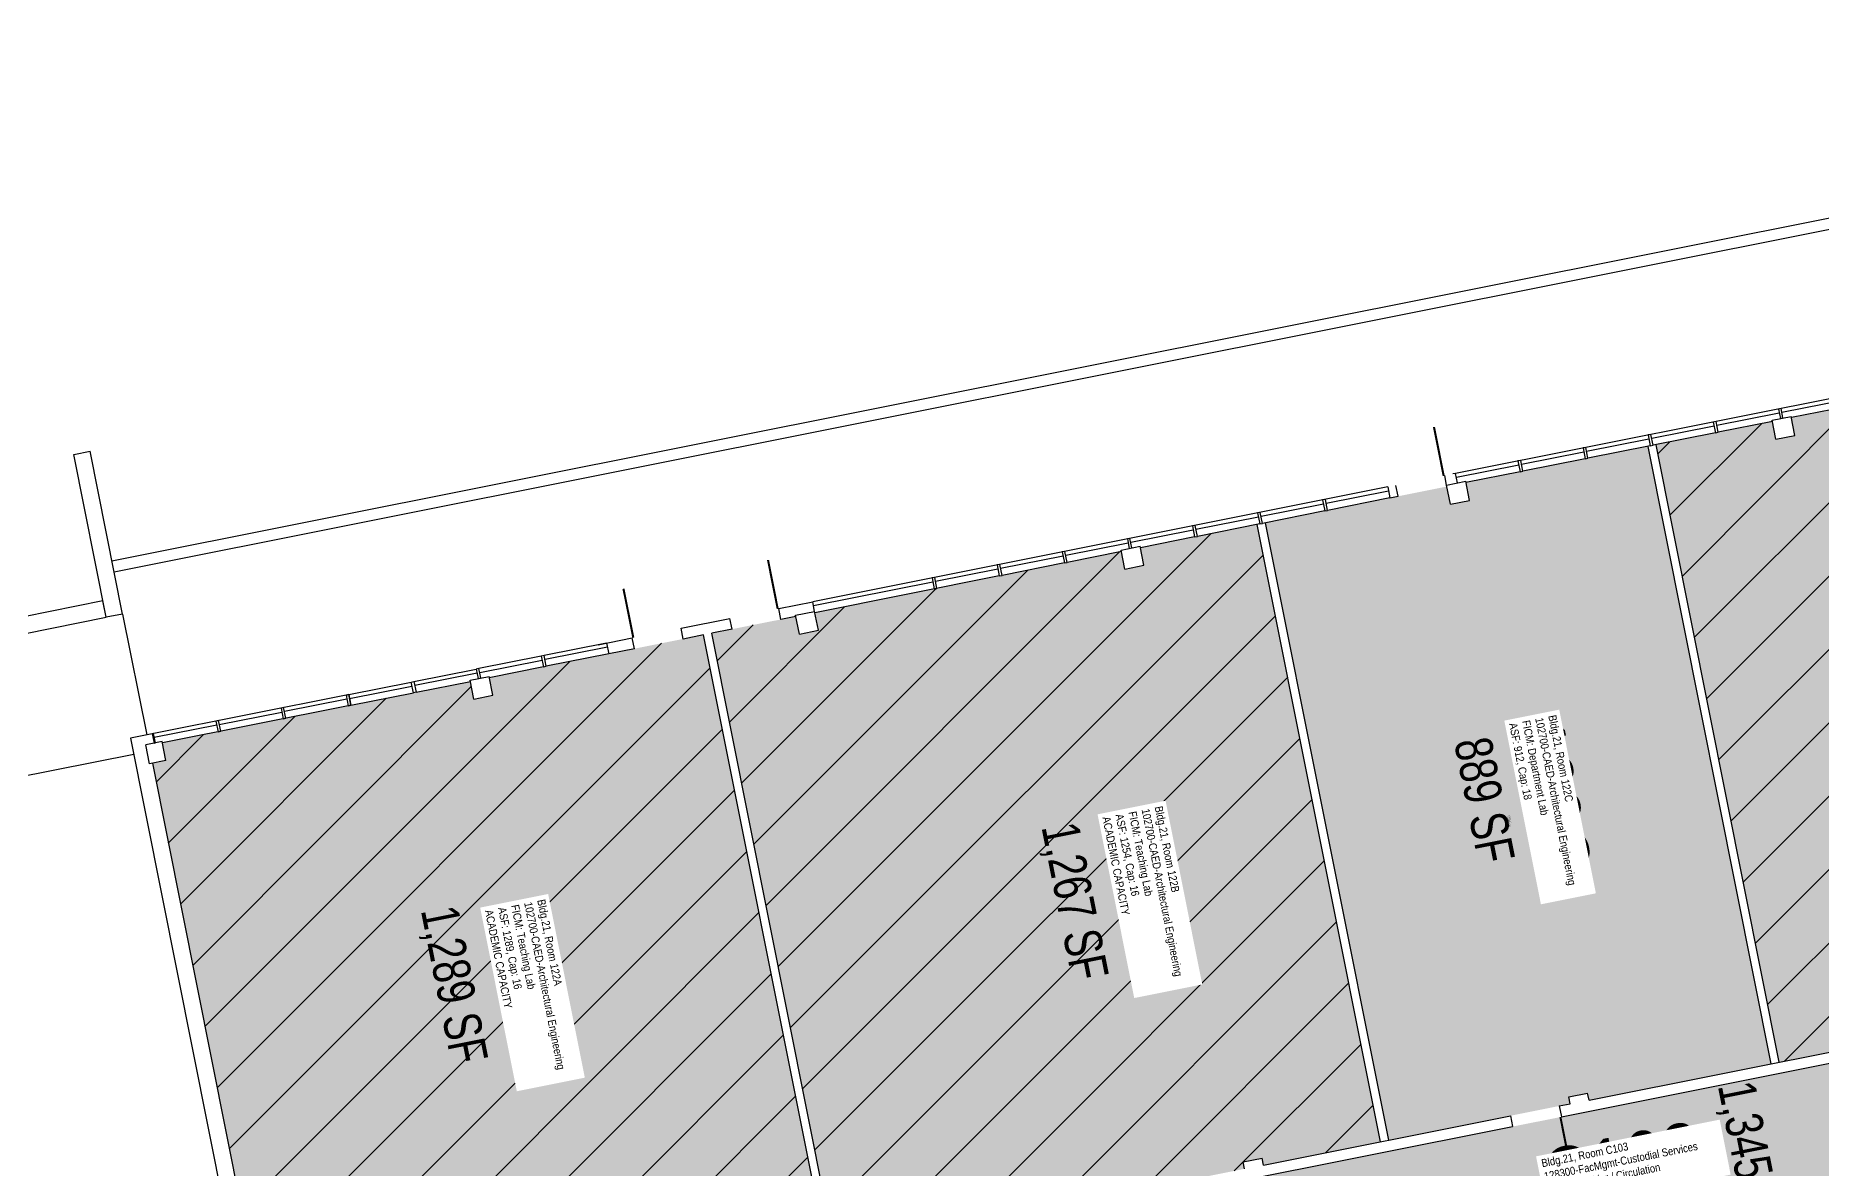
# Model space of a CAD drawing. Header units: inches. Extents: x 69202442 to 69207493, y 27670084 to 27674212.
# Drawn here: x 69204901 to 69206192, y 27673394 to 27674212 of the extents above; entities that cross this region are included whole.
import ezdxf
from ezdxf.enums import TextEntityAlignment as Align

# ---------------------------------------------------------------- set-up
doc = ezdxf.new("R2010")
doc.units = ezdxf.units.IN
doc.header["$LTSCALE"] = 10
doc.header["$MEASUREMENT"] = 0
for name, color, linetype in [('A-DOOR', 2, 'CONTINUOUS'), ('A-GLAZ', 1, 'CONTINUOUS'), ('A-IDEN-RNUM', 7, 'CONTINUOUS'), ('A-IDEN-SNUM', 4, 'CONTINUOUS'), ('A-IDEN-VNUM', 4, 'CONTINUOUS'), ('A-SITE', 3, 'CONTINUOUS'), ('A-WALL', 5, 'CONTINUOUS'), ('AREA-TEXT', 3, 'CONTINUOUS'), ('Rooms-Capacity', 4, 'CONTINUOUS'), ('Rooms-Category-Color', 7, 'CONTINUOUS'), ('Rooms-College-Color', 7, 'CONTINUOUS'), ('Rooms-Department-Color', 7, 'CONTINUOUS'), ('Rooms-Division-Color', 7, 'CONTINUOUS'), ('Rooms-Information', 7, 'CONTINUOUS')]:
    doc.layers.add(name, color=color, linetype=linetype)
doc.styles.add('CP_AREA', font='arial.ttf', dxfattribs={"height": 15})
doc.styles.add('CP_ROOMSNUMBER', font='arial.ttf', dxfattribs={"height": 1})
doc.styles.add('CP_ROOMVNUMBER', font='arial.ttf', dxfattribs={"width": 0.85, "height": 0.075})
pattern_1 = [(45, (0, 0), (-26.516504294, 26.516504294), [])]

msp = doc.modelspace()

# ---------------------------------------------------------------- hatches: boundary and pattern name
at = {"layer": 'Rooms-Capacity'}
h = msp.add_hatch(dxfattribs=at)
h.set_pattern_fill('ANSI31', color=256, scale=300, style=0)
h.set_pattern_definition(pattern_1)
h.paths.add_polyline_path([(69206072.5, 27673916.6), (69206161.6, 27673470.4), (69206245.9, 27673487.2), (69206245, 27673492.1), (69206258.7, 27673494.9), (69206259.7, 27673490), (69206276.3, 27673493.3), (69206300.9, 27673498.2), (69206311.7, 27673500.3), (69206340.1, 27673506), (69206438.2, 27673525.6), (69206444, 27673526.8), (69206481.3, 27673534.2), (69206480.3, 27673539.1), (69206494.1, 27673541.9), (69206495, 27673536.9), (69206509.7, 27673539.9), (69206549, 27673547.7), (69206555.8, 27673549.1), (69206466.8, 27673995.3), (69206406, 27673983.1), (69206408.5, 27673970.4), (69206394.8, 27673967.7), (69206392.2, 27673980.4), (69206355, 27673973), (69206349.1, 27673971.8), (69206170.6, 27673936.2), (69206173.2, 27673923.4), (69206159.4, 27673920.7), (69206156.9, 27673933.4)])
h = msp.add_hatch(dxfattribs=at)
h.set_pattern_fill('ANSI31', color=256, scale=300, style=0)
h.set_pattern_definition(pattern_1)
h.paths.add_polyline_path([(69205453.4, 27673779.7), (69205450.8, 27673792.5), (69205390, 27673780.4), (69205479.1, 27673334.2), (69205485.9, 27673335.5), (69205525.2, 27673343.4), (69205539.9, 27673346.3), (69205538.9, 27673351.2), (69205552.6, 27673353.9), (69205553.6, 27673349), (69205590.9, 27673356.5), (69205596.8, 27673357.6), (69205668.3, 27673371.9), (69205707.6, 27673379.8), (69205723.3, 27673382.9), (69205758.6, 27673389.9), (69205775.2, 27673393.3), (69205774.3, 27673398.2), (69205788, 27673400.9), (69205789, 27673396), (69205873.3, 27673412.8), (69205784.2, 27673859), (69205699.9, 27673842.2), (69205702.4, 27673829.5), (69205688.7, 27673826.7), (69205686.2, 27673839.5), (69205507.7, 27673803.8), (69205501.8, 27673802.7), (69205464.5, 27673795.2), (69205467.1, 27673782.5)])
h = msp.add_hatch(dxfattribs=at)
h.set_pattern_fill('ANSI31', color=256, scale=300, style=0)
h.set_pattern_definition(pattern_1)
h.paths.add_polyline_path([(69205384.1, 27673779.2), (69205473.2, 27673333), (69205370.2, 27673312.4), (69205334.9, 27673305.4), (69205318.2, 27673302.1), (69205317.3, 27673307), (69205303.5, 27673304.2), (69205304.5, 27673299.3), (69205207.4, 27673279.9), (69205168.2, 27673272.1), (69205081.9, 27673254.9), (69205080.7, 27673260.8), (69205070.9, 27673258.8), (69204985.6, 27673686.4), (69204995.4, 27673688.3), (69204992.8, 27673701.1), (69205215.5, 27673745.5), (69205218, 27673732.8), (69205231.7, 27673735.5), (69205229.2, 27673748.2)])
at = {"layer": 'Rooms-Category-Color', "true_color": 0xe3f498}
for points in [[(69206072.5, 27673916.6), (69206161.6, 27673470.4), (69206245.9, 27673487.2), (69206245, 27673492.1), (69206258.7, 27673494.9), (69206259.7, 27673490), (69206276.3, 27673493.3), (69206300.9, 27673498.2), (69206311.7, 27673500.3), (69206340.1, 27673506), (69206438.2, 27673525.6), (69206444, 27673526.8), (69206481.3, 27673534.2), (69206480.3, 27673539.1), (69206494.1, 27673541.9), (69206495, 27673536.9), (69206509.7, 27673539.9), (69206549, 27673547.7), (69206555.8, 27673549.1), (69206466.8, 27673995.3), (69206406, 27673983.1), (69206408.5, 27673970.4), (69206394.8, 27673967.7), (69206392.2, 27673980.4), (69206355, 27673973), (69206349.1, 27673971.8), (69206170.6, 27673936.2), (69206173.2, 27673923.4), (69206159.4, 27673920.7), (69206156.9, 27673933.4)], [(69205924.1, 27673873.7), (69205921.5, 27673886.4), (69205790.1, 27673860.2), (69205879.2, 27673414), (69205967.4, 27673431.6), (69206002.7, 27673438.7), (69206010.6, 27673440.2), (69206009.6, 27673445.2), (69206013.5, 27673445.9), (69206019.4, 27673447.1), (69206023.3, 27673447.9), (69206024.3, 27673443), (69206056.7, 27673449.4), (69206095.9, 27673457.3), (69206155.7, 27673469.2), (69206066.7, 27673915.4), (69205935.3, 27673889.2), (69205937.8, 27673876.4), (69205933.9, 27673875.7), (69205928, 27673874.5)], [(69205453.4, 27673779.7), (69205450.8, 27673792.5), (69205390, 27673780.4), (69205479.1, 27673334.2), (69205485.9, 27673335.5), (69205525.2, 27673343.4), (69205539.9, 27673346.3), (69205538.9, 27673351.2), (69205552.6, 27673353.9), (69205553.6, 27673349), (69205590.9, 27673356.5), (69205596.8, 27673357.6), (69205668.3, 27673371.9), (69205707.6, 27673379.8), (69205723.3, 27673382.9), (69205758.6, 27673389.9), (69205775.2, 27673393.3), (69205774.3, 27673398.2), (69205788, 27673400.9), (69205789, 27673396), (69205873.3, 27673412.8), (69205784.2, 27673859), (69205699.9, 27673842.2), (69205702.4, 27673829.5), (69205688.7, 27673826.7), (69205686.2, 27673839.5), (69205507.7, 27673803.8), (69205501.8, 27673802.7), (69205464.5, 27673795.2), (69205467.1, 27673782.5)], [(69205384.1, 27673779.2), (69205473.2, 27673333), (69205370.2, 27673312.4), (69205334.9, 27673305.4), (69205318.2, 27673302.1), (69205317.3, 27673307), (69205303.5, 27673304.2), (69205304.5, 27673299.3), (69205207.4, 27673279.9), (69205168.2, 27673272.1), (69205081.9, 27673254.9), (69205080.7, 27673260.8), (69205070.9, 27673258.8), (69204985.6, 27673686.4), (69204995.4, 27673688.3), (69204992.8, 27673701.1), (69205215.5, 27673745.5), (69205218, 27673732.8), (69205231.7, 27673735.5), (69205229.2, 27673748.2)]]:
    msp.add_hatch(color=61, dxfattribs=at).paths.add_polyline_path(points)
at = {"layer": 'Rooms-Category-Color', "true_color": 0xadadad}
msp.add_hatch(color=253, dxfattribs=at).paths.add_polyline_path([(69206739.1, 27673468.6), (69206767.6, 27673326.2), (69206768.3, 27673322.3), (69206770.5, 27673311.5), (69206548.9, 27673267.3), (69206546.7, 27673278.1), (69206515.4, 27673435), (69206439.9, 27673419.9), (69206381, 27673408.1), (69206271.2, 27673386.2), (69206235.9, 27673379.2), (69206215.3, 27673375.1), (69206180, 27673368), (69206100.6, 27673352.2), (69206040.8, 27673340.2), (69205938.8, 27673319.9), (69205903.5, 27673312.8), (69205889.7, 27673310.1), (69205854.4, 27673303), (69205656.3, 27673263.5), (69205621, 27673256.4), (69205607.3, 27673253.7), (69205572, 27673246.7), (69205323.9, 27673197.1), (69205288.6, 27673190.1), (69205191.5, 27673170.7), (69205172.7, 27673264.8), (69205209, 27673272.1), (69205336.5, 27673297.5), (69205371.8, 27673304.6), (69205487.5, 27673327.7), (69205526.7, 27673335.5), (69205669.9, 27673364.1), (69205709.1, 27673371.9), (69205724.8, 27673375), (69205760.1, 27673382.1), (69205969, 27673423.8), (69206004.3, 27673430.8), (69206058.2, 27673441.6), (69206097.5, 27673449.4), (69206277.9, 27673485.5), (69206302.4, 27673490.3), (69206313.2, 27673492.5), (69206341.7, 27673498.2), (69206511.3, 27673532), (69206550.5, 27673539.9), (69206666.3, 27673563), (69206701.6, 27673570), (69206746.7, 27673579), (69206754.5, 27673580.6), (69206755.3, 27673576.7), (69206762.3, 27673541.4), (69206774.3, 27673481.5), (69206738, 27673474.3)])
at = {"layer": 'Rooms-College-Color', "true_color": 0xe3f498}
for points in [[(69206072.5, 27673916.6), (69206161.6, 27673470.4), (69206245.9, 27673487.2), (69206245, 27673492.1), (69206258.7, 27673494.9), (69206259.7, 27673490), (69206276.3, 27673493.3), (69206300.9, 27673498.2), (69206311.7, 27673500.3), (69206340.1, 27673506), (69206438.2, 27673525.6), (69206444, 27673526.8), (69206481.3, 27673534.2), (69206480.3, 27673539.1), (69206494.1, 27673541.9), (69206495, 27673536.9), (69206509.7, 27673539.9), (69206549, 27673547.7), (69206555.8, 27673549.1), (69206466.8, 27673995.3), (69206406, 27673983.1), (69206408.5, 27673970.4), (69206394.8, 27673967.7), (69206392.2, 27673980.4), (69206355, 27673973), (69206349.1, 27673971.8), (69206170.6, 27673936.2), (69206173.2, 27673923.4), (69206159.4, 27673920.7), (69206156.9, 27673933.4)], [(69205924.1, 27673873.7), (69205921.5, 27673886.4), (69205790.1, 27673860.2), (69205879.2, 27673414), (69205967.4, 27673431.6), (69206002.7, 27673438.7), (69206010.6, 27673440.2), (69206009.6, 27673445.2), (69206013.5, 27673445.9), (69206019.4, 27673447.1), (69206023.3, 27673447.9), (69206024.3, 27673443), (69206056.7, 27673449.4), (69206095.9, 27673457.3), (69206155.7, 27673469.2), (69206066.7, 27673915.4), (69205935.3, 27673889.2), (69205937.8, 27673876.4), (69205933.9, 27673875.7), (69205928, 27673874.5)], [(69205453.4, 27673779.7), (69205450.8, 27673792.5), (69205390, 27673780.4), (69205479.1, 27673334.2), (69205485.9, 27673335.5), (69205525.2, 27673343.4), (69205539.9, 27673346.3), (69205538.9, 27673351.2), (69205552.6, 27673353.9), (69205553.6, 27673349), (69205590.9, 27673356.5), (69205596.8, 27673357.6), (69205668.3, 27673371.9), (69205707.6, 27673379.8), (69205723.3, 27673382.9), (69205758.6, 27673389.9), (69205775.2, 27673393.3), (69205774.3, 27673398.2), (69205788, 27673400.9), (69205789, 27673396), (69205873.3, 27673412.8), (69205784.2, 27673859), (69205699.9, 27673842.2), (69205702.4, 27673829.5), (69205688.7, 27673826.7), (69205686.2, 27673839.5), (69205507.7, 27673803.8), (69205501.8, 27673802.7), (69205464.5, 27673795.2), (69205467.1, 27673782.5)], [(69205384.1, 27673779.2), (69205473.2, 27673333), (69205370.2, 27673312.4), (69205334.9, 27673305.4), (69205318.2, 27673302.1), (69205317.3, 27673307), (69205303.5, 27673304.2), (69205304.5, 27673299.3), (69205207.4, 27673279.9), (69205168.2, 27673272.1), (69205081.9, 27673254.9), (69205080.7, 27673260.8), (69205070.9, 27673258.8), (69204985.6, 27673686.4), (69204995.4, 27673688.3), (69204992.8, 27673701.1), (69205215.5, 27673745.5), (69205218, 27673732.8), (69205231.7, 27673735.5), (69205229.2, 27673748.2)]]:
    msp.add_hatch(color=61, dxfattribs=at).paths.add_polyline_path(points)
at = {"layer": 'Rooms-College-Color', "true_color": 0xadadad}
msp.add_hatch(color=253, dxfattribs=at).paths.add_polyline_path([(69206739.1, 27673468.6), (69206767.6, 27673326.2), (69206768.3, 27673322.3), (69206770.5, 27673311.5), (69206548.9, 27673267.3), (69206546.7, 27673278.1), (69206515.4, 27673435), (69206439.9, 27673419.9), (69206381, 27673408.1), (69206271.2, 27673386.2), (69206235.9, 27673379.2), (69206215.3, 27673375.1), (69206180, 27673368), (69206100.6, 27673352.2), (69206040.8, 27673340.2), (69205938.8, 27673319.9), (69205903.5, 27673312.8), (69205889.7, 27673310.1), (69205854.4, 27673303), (69205656.3, 27673263.5), (69205621, 27673256.4), (69205607.3, 27673253.7), (69205572, 27673246.7), (69205323.9, 27673197.1), (69205288.6, 27673190.1), (69205191.5, 27673170.7), (69205172.7, 27673264.8), (69205209, 27673272.1), (69205336.5, 27673297.5), (69205371.8, 27673304.6), (69205487.5, 27673327.7), (69205526.7, 27673335.5), (69205669.9, 27673364.1), (69205709.1, 27673371.9), (69205724.8, 27673375), (69205760.1, 27673382.1), (69205969, 27673423.8), (69206004.3, 27673430.8), (69206058.2, 27673441.6), (69206097.5, 27673449.4), (69206277.9, 27673485.5), (69206302.4, 27673490.3), (69206313.2, 27673492.5), (69206341.7, 27673498.2), (69206511.3, 27673532), (69206550.5, 27673539.9), (69206666.3, 27673563), (69206701.6, 27673570), (69206746.7, 27673579), (69206754.5, 27673580.6), (69206755.3, 27673576.7), (69206762.3, 27673541.4), (69206774.3, 27673481.5), (69206738, 27673474.3)])
at = {"layer": 'Rooms-Department-Color', "true_color": 0xe3f498}
for points in [[(69206072.5, 27673916.6), (69206161.6, 27673470.4), (69206245.9, 27673487.2), (69206245, 27673492.1), (69206258.7, 27673494.9), (69206259.7, 27673490), (69206276.3, 27673493.3), (69206300.9, 27673498.2), (69206311.7, 27673500.3), (69206340.1, 27673506), (69206438.2, 27673525.6), (69206444, 27673526.8), (69206481.3, 27673534.2), (69206480.3, 27673539.1), (69206494.1, 27673541.9), (69206495, 27673536.9), (69206509.7, 27673539.9), (69206549, 27673547.7), (69206555.8, 27673549.1), (69206466.8, 27673995.3), (69206406, 27673983.1), (69206408.5, 27673970.4), (69206394.8, 27673967.7), (69206392.2, 27673980.4), (69206355, 27673973), (69206349.1, 27673971.8), (69206170.6, 27673936.2), (69206173.2, 27673923.4), (69206159.4, 27673920.7), (69206156.9, 27673933.4)], [(69205924.1, 27673873.7), (69205921.5, 27673886.4), (69205790.1, 27673860.2), (69205879.2, 27673414), (69205967.4, 27673431.6), (69206002.7, 27673438.7), (69206010.6, 27673440.2), (69206009.6, 27673445.2), (69206013.5, 27673445.9), (69206019.4, 27673447.1), (69206023.3, 27673447.9), (69206024.3, 27673443), (69206056.7, 27673449.4), (69206095.9, 27673457.3), (69206155.7, 27673469.2), (69206066.7, 27673915.4), (69205935.3, 27673889.2), (69205937.8, 27673876.4), (69205933.9, 27673875.7), (69205928, 27673874.5)], [(69205453.4, 27673779.7), (69205450.8, 27673792.5), (69205390, 27673780.4), (69205479.1, 27673334.2), (69205485.9, 27673335.5), (69205525.2, 27673343.4), (69205539.9, 27673346.3), (69205538.9, 27673351.2), (69205552.6, 27673353.9), (69205553.6, 27673349), (69205590.9, 27673356.5), (69205596.8, 27673357.6), (69205668.3, 27673371.9), (69205707.6, 27673379.8), (69205723.3, 27673382.9), (69205758.6, 27673389.9), (69205775.2, 27673393.3), (69205774.3, 27673398.2), (69205788, 27673400.9), (69205789, 27673396), (69205873.3, 27673412.8), (69205784.2, 27673859), (69205699.9, 27673842.2), (69205702.4, 27673829.5), (69205688.7, 27673826.7), (69205686.2, 27673839.5), (69205507.7, 27673803.8), (69205501.8, 27673802.7), (69205464.5, 27673795.2), (69205467.1, 27673782.5)], [(69205384.1, 27673779.2), (69205473.2, 27673333), (69205370.2, 27673312.4), (69205334.9, 27673305.4), (69205318.2, 27673302.1), (69205317.3, 27673307), (69205303.5, 27673304.2), (69205304.5, 27673299.3), (69205207.4, 27673279.9), (69205168.2, 27673272.1), (69205081.9, 27673254.9), (69205080.7, 27673260.8), (69205070.9, 27673258.8), (69204985.6, 27673686.4), (69204995.4, 27673688.3), (69204992.8, 27673701.1), (69205215.5, 27673745.5), (69205218, 27673732.8), (69205231.7, 27673735.5), (69205229.2, 27673748.2)]]:
    msp.add_hatch(color=61, dxfattribs=at).paths.add_polyline_path(points)
at = {"layer": 'Rooms-Department-Color', "true_color": 0xacacac}
msp.add_hatch(color=253, dxfattribs=at).paths.add_polyline_path([(69206739.1, 27673468.6), (69206767.6, 27673326.2), (69206768.3, 27673322.3), (69206770.5, 27673311.5), (69206548.9, 27673267.3), (69206546.7, 27673278.1), (69206515.4, 27673435), (69206439.9, 27673419.9), (69206381, 27673408.1), (69206271.2, 27673386.2), (69206235.9, 27673379.2), (69206215.3, 27673375.1), (69206180, 27673368), (69206100.6, 27673352.2), (69206040.8, 27673340.2), (69205938.8, 27673319.9), (69205903.5, 27673312.8), (69205889.7, 27673310.1), (69205854.4, 27673303), (69205656.3, 27673263.5), (69205621, 27673256.4), (69205607.3, 27673253.7), (69205572, 27673246.7), (69205323.9, 27673197.1), (69205288.6, 27673190.1), (69205191.5, 27673170.7), (69205172.7, 27673264.8), (69205209, 27673272.1), (69205336.5, 27673297.5), (69205371.8, 27673304.6), (69205487.5, 27673327.7), (69205526.7, 27673335.5), (69205669.9, 27673364.1), (69205709.1, 27673371.9), (69205724.8, 27673375), (69205760.1, 27673382.1), (69205969, 27673423.8), (69206004.3, 27673430.8), (69206058.2, 27673441.6), (69206097.5, 27673449.4), (69206277.9, 27673485.5), (69206302.4, 27673490.3), (69206313.2, 27673492.5), (69206341.7, 27673498.2), (69206511.3, 27673532), (69206550.5, 27673539.9), (69206666.3, 27673563), (69206701.6, 27673570), (69206746.7, 27673579), (69206754.5, 27673580.6), (69206755.3, 27673576.7), (69206762.3, 27673541.4), (69206774.3, 27673481.5), (69206738, 27673474.3)])
at = {"layer": 'Rooms-Division-Color', "true_color": 0xe3f498}
for points in [[(69206072.5, 27673916.6), (69206161.6, 27673470.4), (69206245.9, 27673487.2), (69206245, 27673492.1), (69206258.7, 27673494.9), (69206259.7, 27673490), (69206276.3, 27673493.3), (69206300.9, 27673498.2), (69206311.7, 27673500.3), (69206340.1, 27673506), (69206438.2, 27673525.6), (69206444, 27673526.8), (69206481.3, 27673534.2), (69206480.3, 27673539.1), (69206494.1, 27673541.9), (69206495, 27673536.9), (69206509.7, 27673539.9), (69206549, 27673547.7), (69206555.8, 27673549.1), (69206466.8, 27673995.3), (69206406, 27673983.1), (69206408.5, 27673970.4), (69206394.8, 27673967.7), (69206392.2, 27673980.4), (69206355, 27673973), (69206349.1, 27673971.8), (69206170.6, 27673936.2), (69206173.2, 27673923.4), (69206159.4, 27673920.7), (69206156.9, 27673933.4)], [(69205924.1, 27673873.7), (69205921.5, 27673886.4), (69205790.1, 27673860.2), (69205879.2, 27673414), (69205967.4, 27673431.6), (69206002.7, 27673438.7), (69206010.6, 27673440.2), (69206009.6, 27673445.2), (69206013.5, 27673445.9), (69206019.4, 27673447.1), (69206023.3, 27673447.9), (69206024.3, 27673443), (69206056.7, 27673449.4), (69206095.9, 27673457.3), (69206155.7, 27673469.2), (69206066.7, 27673915.4), (69205935.3, 27673889.2), (69205937.8, 27673876.4), (69205933.9, 27673875.7), (69205928, 27673874.5)], [(69205453.4, 27673779.7), (69205450.8, 27673792.5), (69205390, 27673780.4), (69205479.1, 27673334.2), (69205485.9, 27673335.5), (69205525.2, 27673343.4), (69205539.9, 27673346.3), (69205538.9, 27673351.2), (69205552.6, 27673353.9), (69205553.6, 27673349), (69205590.9, 27673356.5), (69205596.8, 27673357.6), (69205668.3, 27673371.9), (69205707.6, 27673379.8), (69205723.3, 27673382.9), (69205758.6, 27673389.9), (69205775.2, 27673393.3), (69205774.3, 27673398.2), (69205788, 27673400.9), (69205789, 27673396), (69205873.3, 27673412.8), (69205784.2, 27673859), (69205699.9, 27673842.2), (69205702.4, 27673829.5), (69205688.7, 27673826.7), (69205686.2, 27673839.5), (69205507.7, 27673803.8), (69205501.8, 27673802.7), (69205464.5, 27673795.2), (69205467.1, 27673782.5)], [(69205384.1, 27673779.2), (69205473.2, 27673333), (69205370.2, 27673312.4), (69205334.9, 27673305.4), (69205318.2, 27673302.1), (69205317.3, 27673307), (69205303.5, 27673304.2), (69205304.5, 27673299.3), (69205207.4, 27673279.9), (69205168.2, 27673272.1), (69205081.9, 27673254.9), (69205080.7, 27673260.8), (69205070.9, 27673258.8), (69204985.6, 27673686.4), (69204995.4, 27673688.3), (69204992.8, 27673701.1), (69205215.5, 27673745.5), (69205218, 27673732.8), (69205231.7, 27673735.5), (69205229.2, 27673748.2)]]:
    msp.add_hatch(color=61, dxfattribs=at).paths.add_polyline_path(points)
at = {"layer": 'Rooms-Division-Color', "true_color": 0xadadad}
msp.add_hatch(color=253, dxfattribs=at).paths.add_polyline_path([(69206739.1, 27673468.6), (69206767.6, 27673326.2), (69206768.3, 27673322.3), (69206770.5, 27673311.5), (69206548.9, 27673267.3), (69206546.7, 27673278.1), (69206515.4, 27673435), (69206439.9, 27673419.9), (69206381, 27673408.1), (69206271.2, 27673386.2), (69206235.9, 27673379.2), (69206215.3, 27673375.1), (69206180, 27673368), (69206100.6, 27673352.2), (69206040.8, 27673340.2), (69205938.8, 27673319.9), (69205903.5, 27673312.8), (69205889.7, 27673310.1), (69205854.4, 27673303), (69205656.3, 27673263.5), (69205621, 27673256.4), (69205607.3, 27673253.7), (69205572, 27673246.7), (69205323.9, 27673197.1), (69205288.6, 27673190.1), (69205191.5, 27673170.7), (69205172.7, 27673264.8), (69205209, 27673272.1), (69205336.5, 27673297.5), (69205371.8, 27673304.6), (69205487.5, 27673327.7), (69205526.7, 27673335.5), (69205669.9, 27673364.1), (69205709.1, 27673371.9), (69205724.8, 27673375), (69205760.1, 27673382.1), (69205969, 27673423.8), (69206004.3, 27673430.8), (69206058.2, 27673441.6), (69206097.5, 27673449.4), (69206277.9, 27673485.5), (69206302.4, 27673490.3), (69206313.2, 27673492.5), (69206341.7, 27673498.2), (69206511.3, 27673532), (69206550.5, 27673539.9), (69206666.3, 27673563), (69206701.6, 27673570), (69206746.7, 27673579), (69206754.5, 27673580.6), (69206755.3, 27673576.7), (69206762.3, 27673541.4), (69206774.3, 27673481.5), (69206738, 27673474.3)])

# ---------------------------------------------------------------- linework, layer by layer
at = {"layer": 'A-DOOR'}
for points in [[(69205919.2, 27673894.1, 1.5, 1.5, 0), (69205912.2, 27673929.4, 0, 0, 0), (69205911.4, 27673929.3, 0, 0, 0.414214), (69205885, 27673885.8, 0, 0, 0.414214)], [(69205437.7, 27673798, 1.5, 1.5, 0), (69205430.7, 27673833.3, 0, 0, 0), (69205429.9, 27673833.2, 0, 0, 0.414214), (69205403.4, 27673789.7, 0, 0, 0.414214)], [(69205333.3, 27673777.2, 1.5, 1.5, 0), (69205326.2, 27673812.5, 0, 0, 0), (69205327, 27673812.6, 0, 0, -0.414214), (69205368.1, 27673782.6, 0, 0, -0.414214)], [(69206003.6, 27673430.7, 1.5, 1.5, 0), (69206010.6, 27673395.4, 0, 0, 0), (69206009.9, 27673395.2, 0, 0, -0.414214), (69205968.7, 27673425.3, 0, 0, -0.414214)]]:
    msp.add_lwpolyline(points, format="xyseb", dxfattribs=at)
at = {"layer": 'A-GLAZ'}
for p, q in [((69206302.4, 27673970.6), (69205927.8, 27673895.9)), ((69206304, 27673962.8), (69206170.6, 27673936.2)), ((69206208.9, 27673948.9), (69206163.7, 27673939.9)), ((69206161.8, 27673939.5), (69206116.7, 27673930.5)), ((69206156.9, 27673933.4), (69206117.7, 27673925.6)), ((69206067.6, 27673920.7), (69206022.5, 27673911.7)), ((69206114.7, 27673930.1), (69206069.6, 27673921.1)), ((69206115.7, 27673925.2), (69206070.6, 27673916.2)), ((69206020.6, 27673911.3), (69205975.5, 27673902.3)), ((69206021.6, 27673906.4), (69205976.4, 27673897.4)), ((69206068.6, 27673915.8), (69206023.5, 27673906.8)), ((69205973.5, 27673901.9), (69205928.4, 27673892.9)), ((69205974.5, 27673897), (69205935.3, 27673889.2)), ((69205878.8, 27673886.1), (69205463, 27673803.1)), ((69205879.4, 27673883.1), (69205834.2, 27673874.1)), ((69205832.3, 27673873.7), (69205787.2, 27673864.7)), ((69205833.3, 27673868.8), (69205788.2, 27673859.8)), ((69205880.3, 27673878.2), (69205835.2, 27673869.2)), ((69205738.1, 27673854.9), (69205693, 27673845.9)), ((69205785.2, 27673864.3), (69205740.1, 27673855.3)), ((69205786.2, 27673859.4), (69205741.1, 27673850.4)), ((69205691.1, 27673845.5), (69205646, 27673836.5)), ((69205739.1, 27673850), (69205699.9, 27673842.2)), ((69205644, 27673836.1), (69205598.9, 27673827.1)), ((69205645, 27673831.2), (69205599.9, 27673822.2)), ((69205686.2, 27673839.5), (69205646.9, 27673831.6)), ((69205549.9, 27673817.4), (69205463.6, 27673800.1)), ((69205597.9, 27673821.8), (69205464.5, 27673795.2)), ((69205596.9, 27673826.8), (69205551.8, 27673817.7)), ((69205313.9, 27673773.3), (69205268.8, 27673764.3)), ((69205314.6, 27673770.4), (69205269.5, 27673761.4)), ((69205315.5, 27673765.5), (69205270.4, 27673756.5)), ((69205174.7, 27673745.5), (69205219.8, 27673754.5)), ((69205220.4, 27673751.6), (69205175.3, 27673742.6)), ((69205266.8, 27673763.9), (69205221.7, 27673754.9)), ((69205222.3, 27673752), (69205267.4, 27673761)), ((69205268.4, 27673756.1), (69205229.2, 27673748.2)), ((69205127.6, 27673736.1), (69205172.7, 27673745.1)), ((69205128.1, 27673733.2), (69205173.2, 27673742.2)), ((69205176.2, 27673737.7), (69205215.5, 27673745.5)), ((69205125.6, 27673735.7), (69204985.4, 27673707.7)), ((69205127.2, 27673727.9), (69204992.8, 27673701.1)), ((69205126.3, 27673732.8), (69205081.2, 27673723.8)), ((69205129.2, 27673728.3), (69205174.3, 27673737.3)), ((69205032.1, 27673714), (69204987, 27673705)), ((69205034, 27673714.4), (69205079.1, 27673723.4))]:
    msp.add_line(p, q, dxfattribs=at)
at = {"layer": 'A-SITE'}
for p, q in [((69206858.9, 27674212.2), (69204956.4, 27673832.5)), ((69206852.6, 27674202.8), (69204958, 27673824.6)), ((69204928.8, 27673909.6), (69204940.6, 27673911.9)), ((69204952.3, 27673791.9), (69204928.8, 27673909.6)), ((69204964.1, 27673794.2), (69204940.6, 27673911.9)), ((69204949.9, 27673803.7), (69204808.7, 27673775.5)), ((69204952.3, 27673791.9), (69204949.9, 27673803.7)), ((69204811.1, 27673763.7), (69204952.3, 27673791.9)), ((69204964.1, 27673794.2), (69204952.3, 27673791.9)), ((69204964.1, 27673794.2), (69204981.5, 27673707)), ((69204972.1, 27673692.8), (69204885.8, 27673675.6))]:
    msp.add_line(p, q, dxfattribs=at)
at = {"layer": 'A-WALL'}
for p, q in [((69206116.1, 27673933.4), (69206114.1, 27673933)), ((69206114.1, 27673933), (69206115.7, 27673925.2)), ((69206117.7, 27673925.6), (69206116.1, 27673933.4)), ((69206156.7, 27673934.4), (69206170.4, 27673937.1)), ((69206159.4, 27673920.7), (69206156.7, 27673934.4)), ((69206163.2, 27673942.8), (69206161.2, 27673942.4)), ((69206161.2, 27673942.4), (69206162.6, 27673935.6)), ((69206162.6, 27673935.6), (69206164.5, 27673936)), ((69206164.5, 27673936), (69206163.2, 27673942.8)), ((69206173.2, 27673923.4), (69206170.4, 27673937.1)), ((69206069, 27673924), (69206067.1, 27673923.7)), ((69206069, 27673924), (69206067.1, 27673923.7)), ((69206067.1, 27673923.7), (69206068.6, 27673915.8)), ((69206067.1, 27673923.7), (69206068.6, 27673915.8)), ((69206070.6, 27673916.2), (69206069, 27673924)), ((69206070.6, 27673916.2), (69206069, 27673924)), ((69206115.7, 27673925.2), (69206117.7, 27673925.6)), ((69206159.4, 27673920.7), (69206173.2, 27673923.4)), ((69206021.9, 27673914.6), (69206020, 27673914.3)), ((69206020, 27673914.3), (69206021.6, 27673906.4)), ((69206021.6, 27673906.4), (69206023.5, 27673906.8)), ((69206023.5, 27673906.8), (69206021.9, 27673914.6)), ((69206066.7, 27673915.4), (69206155.7, 27673469.2)), ((69206068.6, 27673915.8), (69206070.6, 27673916.2)), ((69206068.6, 27673915.8), (69206070.6, 27673916.2)), ((69206072.5, 27673916.6), (69206161.6, 27673470.4)), ((69205921.3, 27673887.4), (69205920, 27673894.3)), ((69205927.8, 27673895.9), (69205925.8, 27673895.5)), ((69205929.2, 27673889), (69205927.8, 27673895.9)), ((69205974.9, 27673905.3), (69205972.9, 27673904.9)), ((69205972.9, 27673904.9), (69205974.5, 27673897)), ((69205974.5, 27673897), (69205976.4, 27673897.4)), ((69205976.4, 27673897.4), (69205974.9, 27673905.3)), ((69205878.8, 27673886.1), (69205880.3, 27673878.2)), ((69205886.2, 27673879.4), (69205884.7, 27673887.2)), ((69205921.3, 27673887.4), (69205935.1, 27673890.2)), ((69205924.1, 27673873.7), (69205921.3, 27673887.4)), ((69205937.8, 27673876.4), (69205935.1, 27673890.2)), ((69205786.6, 27673867.7), (69205784.6, 27673867.3)), ((69205788.2, 27673859.8), (69205786.6, 27673867.7)), ((69205833.7, 27673877.1), (69205831.7, 27673876.7)), ((69205831.7, 27673876.7), (69205833.3, 27673868.8)), ((69205833.3, 27673868.8), (69205835.2, 27673869.2)), ((69205835.2, 27673869.2), (69205833.7, 27673877.1)), ((69205880.3, 27673878.2), (69205886.2, 27673879.4)), ((69205924.1, 27673873.7), (69205937.8, 27673876.4)), ((69205739.5, 27673858.3), (69205737.6, 27673857.9)), ((69205737.6, 27673857.9), (69205739.1, 27673850)), ((69205741.1, 27673850.4), (69205739.5, 27673858.3)), ((69205784.2, 27673859), (69205873.3, 27673412.8)), ((69205784.6, 27673867.3), (69205786.2, 27673859.4)), ((69205786.2, 27673859.4), (69205788.2, 27673859.8)), ((69205790.1, 27673860.2), (69205879.2, 27673414)), ((69205686, 27673840.4), (69205699.7, 27673843.2)), ((69205692.4, 27673848.9), (69205690.5, 27673848.5)), ((69205690.5, 27673848.5), (69205691.9, 27673841.6)), ((69205691.9, 27673841.6), (69205693.8, 27673842)), ((69205693.8, 27673842), (69205692.4, 27673848.9)), ((69205702.4, 27673829.5), (69205699.7, 27673843.2)), ((69205739.1, 27673850), (69205741.1, 27673850.4)), ((69205598.3, 27673830.1), (69205596.3, 27673829.7)), ((69205596.3, 27673829.7), (69205597.9, 27673821.8)), ((69205599.9, 27673822.2), (69205598.3, 27673830.1)), ((69205645.4, 27673839.5), (69205643.4, 27673839.1)), ((69205643.4, 27673839.1), (69205645, 27673831.2)), ((69205645, 27673831.2), (69205646.9, 27673831.6)), ((69205646.9, 27673831.6), (69205645.4, 27673839.5)), ((69205688.7, 27673826.7), (69205686, 27673840.4)), ((69205688.7, 27673826.7), (69205702.4, 27673829.5)), ((69205551.2, 27673820.7), (69205549.3, 27673820.3)), ((69205551.2, 27673820.7), (69205549.3, 27673820.3)), ((69205549.3, 27673820.3), (69205550.8, 27673812.5)), ((69205549.3, 27673820.3), (69205550.8, 27673812.5)), ((69205552.8, 27673812.8), (69205551.2, 27673820.7)), ((69205552.8, 27673812.8), (69205551.2, 27673820.7)), ((69205597.9, 27673821.8), (69205599.9, 27673822.2)), ((69205438.5, 27673798.2), (69205463, 27673803.1)), ((69205464.3, 27673796.2), (69205463, 27673803.1)), ((69205550.8, 27673812.5), (69205552.8, 27673812.8)), ((69205550.8, 27673812.5), (69205552.8, 27673812.8)), ((69205367.9, 27673784.1), (69205403.2, 27673791.1)), ((69205404.7, 27673783.3), (69205403.2, 27673791.1)), ((69205440, 27673790.3), (69205438.5, 27673798.2)), ((69205450.8, 27673792.5), (69205440, 27673790.3)), ((69205450.6, 27673793.5), (69205464.3, 27673796.2)), ((69205453.4, 27673779.7), (69205450.6, 27673793.5)), ((69205467.1, 27673782.5), (69205464.3, 27673796.2)), ((69205369.4, 27673776.2), (69205367.9, 27673784.1)), ((69205384.1, 27673779.2), (69205369.4, 27673776.2)), ((69205473.2, 27673333), (69205384.1, 27673779.2)), ((69205404.7, 27673783.3), (69205390, 27673780.4)), ((69205479.1, 27673334.2), (69205390, 27673780.4)), ((69205453.4, 27673779.7), (69205467.1, 27673782.5)), ((69205268.8, 27673764.3), (69205266.8, 27673763.9)), ((69205270.4, 27673756.5), (69205268.8, 27673764.3)), ((69205308, 27673772.1), (69205332.5, 27673777)), ((69205313.9, 27673773.3), (69205315.5, 27673765.5)), ((69205334.1, 27673769.2), (69205315.5, 27673765.5)), ((69205334.1, 27673769.2), (69205332.5, 27673777)), ((69205221.7, 27673754.9), (69205219.8, 27673754.5)), ((69205219.8, 27673754.5), (69205221.1, 27673747.7)), ((69205223.1, 27673748.1), (69205221.7, 27673754.9)), ((69205266.8, 27673763.9), (69205268.4, 27673756.1)), ((69205268.4, 27673756.1), (69205270.4, 27673756.5)), ((69205172.7, 27673745.1), (69205174.7, 27673745.5)), ((69205174.3, 27673737.3), (69205172.7, 27673745.1)), ((69205174.7, 27673745.5), (69205176.2, 27673737.7)), ((69205215.3, 27673746.5), (69205229, 27673749.2)), ((69205218, 27673732.8), (69205215.3, 27673746.5)), ((69205221.1, 27673747.7), (69205223.1, 27673748.1)), ((69205231.7, 27673735.5), (69205229, 27673749.2)), ((69205080.5, 27673726.7), (69205078.6, 27673726.3)), ((69205078.6, 27673726.3), (69205080.1, 27673718.5)), ((69205082.1, 27673718.9), (69205080.5, 27673726.7)), ((69205125.6, 27673735.7), (69205127.6, 27673736.1)), ((69205127.6, 27673736.1), (69205125.6, 27673735.7)), ((69205125.6, 27673735.7), (69205127.2, 27673727.9)), ((69205129.2, 27673728.3), (69205127.2, 27673727.9)), ((69205127.2, 27673727.9), (69205129.2, 27673728.3)), ((69205127.6, 27673736.1), (69205129.2, 27673728.3)), ((69205129.2, 27673728.3), (69205127.6, 27673736.1)), ((69205176.2, 27673737.7), (69205174.3, 27673737.3)), ((69205218, 27673732.8), (69205231.7, 27673735.5)), ((69205033.4, 27673717.3), (69205031.5, 27673716.9)), ((69205031.5, 27673716.9), (69205033.1, 27673709.1)), ((69205035, 27673709.5), (69205033.4, 27673717.3)), ((69205080.1, 27673718.5), (69205082.1, 27673718.9)), ((69204985.4, 27673707.7), (69204969.7, 27673704.6)), ((69204969.7, 27673704.6), (69205061.9, 27673242.7)), ((69204992.7, 27673702.1), (69204980.9, 27673699.7)), ((69204983.6, 27673686), (69204980.9, 27673699.7)), ((69204986.4, 27673707.9), (69204985.4, 27673707.7)), ((69204985.4, 27673707.7), (69204986.8, 27673700.9)), ((69204987.8, 27673701), (69204986.4, 27673707.9)), ((69204986.8, 27673700.9), (69204987.7, 27673701.1)), ((69204995.4, 27673688.3), (69204992.7, 27673702.1)), ((69205033.1, 27673709.1), (69205035, 27673709.5)), ((69204995.4, 27673688.3), (69204983.6, 27673686)), ((69204985.6, 27673686.4), (69205070.9, 27673258.8)), ((69206004.3, 27673430.8), (69206277.9, 27673485.5)), ((69206024.3, 27673443), (69206245.9, 27673487.2)), ((69206009.6, 27673445.2), (69206023.3, 27673447.9)), ((69206010.6, 27673440.2), (69206009.6, 27673445.2)), ((69206024.3, 27673443), (69206023.3, 27673447.9)), ((69205789, 27673396), (69205967.4, 27673431.6)), ((69205967.4, 27673431.6), (69205969, 27673423.8)), ((69206002.7, 27673438.7), (69206010.6, 27673440.2)), ((69206002.7, 27673438.7), (69206004.3, 27673430.8)), ((69205760.1, 27673382.1), (69205969, 27673423.8)), ((69205774.3, 27673398.2), (69205788, 27673400.9)), ((69205775.2, 27673393.3), (69205774.3, 27673398.2)), ((69205789, 27673396), (69205788, 27673400.9))]:
    msp.add_line(p, q, dxfattribs=at)

# ---------------------------------------------------------------- texts
at = {"layer": 'A-IDEN-RNUM', "style": 'CP_ROOMSNUMBER', "width": 0.85}
for s, p in [('0122-C0', (69205966.2, 27673648.6)), ('0122-B0', (69205720, 27673599.4)), ('0122-A0', (69205254.2, 27673506.4))]:
    msp.add_text(s, height=1, rotation=281.29, dxfattribs=at).set_placement(p)
at = {"layer": 'A-IDEN-SNUM', "style": 'CP_ROOMSNUMBER', "width": 0.85}
for s, p in [('02100122C0', (69205965, 27673648.3)), ('02100122B0', (69205718.8, 27673599.2)), ('02100122A0', (69205253, 27673506.2))]:
    msp.add_text(s, height=1, rotation=281.29, dxfattribs=at).set_placement(p)
at = {"layer": 'A-IDEN-VNUM', "style": 'CP_ROOMVNUMBER', "width": 0.85}
for s, rotation, p in [('122C', 281.2884, (69205995.8, 27673662.2)), ('122B', 281.2884, (69205703.1, 27673596.1)), ('122A', 281.2884, (69205256.7, 27673528.7)), ('C103', 11.2884, (69206048.6, 27673397.1))]:
    msp.add_text(s, height=40.5, rotation=rotation, dxfattribs=at).set_placement(p, align=Align.MIDDLE_CENTER)
at = {"layer": 'AREA-TEXT', "style": 'CP_AREA', "width": 0.75}
for s, p in [('889 SF', (69205948.8, 27673659.8)), ('1,267 SF', (69205652.8, 27673586.8)), ('1,289 SF', (69205204.1, 27673526.5)), ('1,345 SF', (69206141.8, 27673399.7))]:
    msp.add_text(s, height=27, rotation=281.2884, dxfattribs=at).set_placement(p, align=Align.MIDDLE_CENTER)

# ---------------------------------------------------------------- next in the draw order: texts
at = {"layer": 'Rooms-Information', "width": 129.6, "attachment_point": 7, "style": 'CP_ROOMVNUMBER', "bg_fill": 3, "box_fill_scale": 1.5, "bg_fill_color": 256, "bg_fill_true_color": 13158600, "bg_fill_transparency": 0}
for s, insert, char_height, rotation in [('Bldg.21, Room 122C^M^J102700-CAED-Architectural Engineering^M^JFICM: Department Lab^M^JASF: 912, Cap: 18', (69205964.7, 27673714.6), 5.7857, 281.2884), ('Bldg.21, Room 122B^M^J102700-CAED-Architectural Engineering^M^JFICM: Teaching Lab^M^JASF: 1254, Cap: 16^M^JACADEMIC CAPACITY', (69205672.3, 27673647.2), 5.7857, 281.2884), ('Bldg.21, Room 122A^M^J102700-CAED-Architectural Engineering^M^JFICM: Teaching Lab^M^JASF: 1289, Cap: 16^M^JACADEMIC CAPACITY', (69205225.9, 27673579.8), 5.7857, 281.2884), ('Bldg.21, Room C103^M^J128300-FacMgmt-Custodial Services^M^JFICM: Corridor / Circulation^M^JASF: ', (69205996.2, 27673365.9), 5.786, 11.2884)]:
    msp.add_mtext(s, dxfattribs=dict(at, insert=insert, char_height=char_height, rotation=rotation))

doc.saveas('drawing.dxf')
